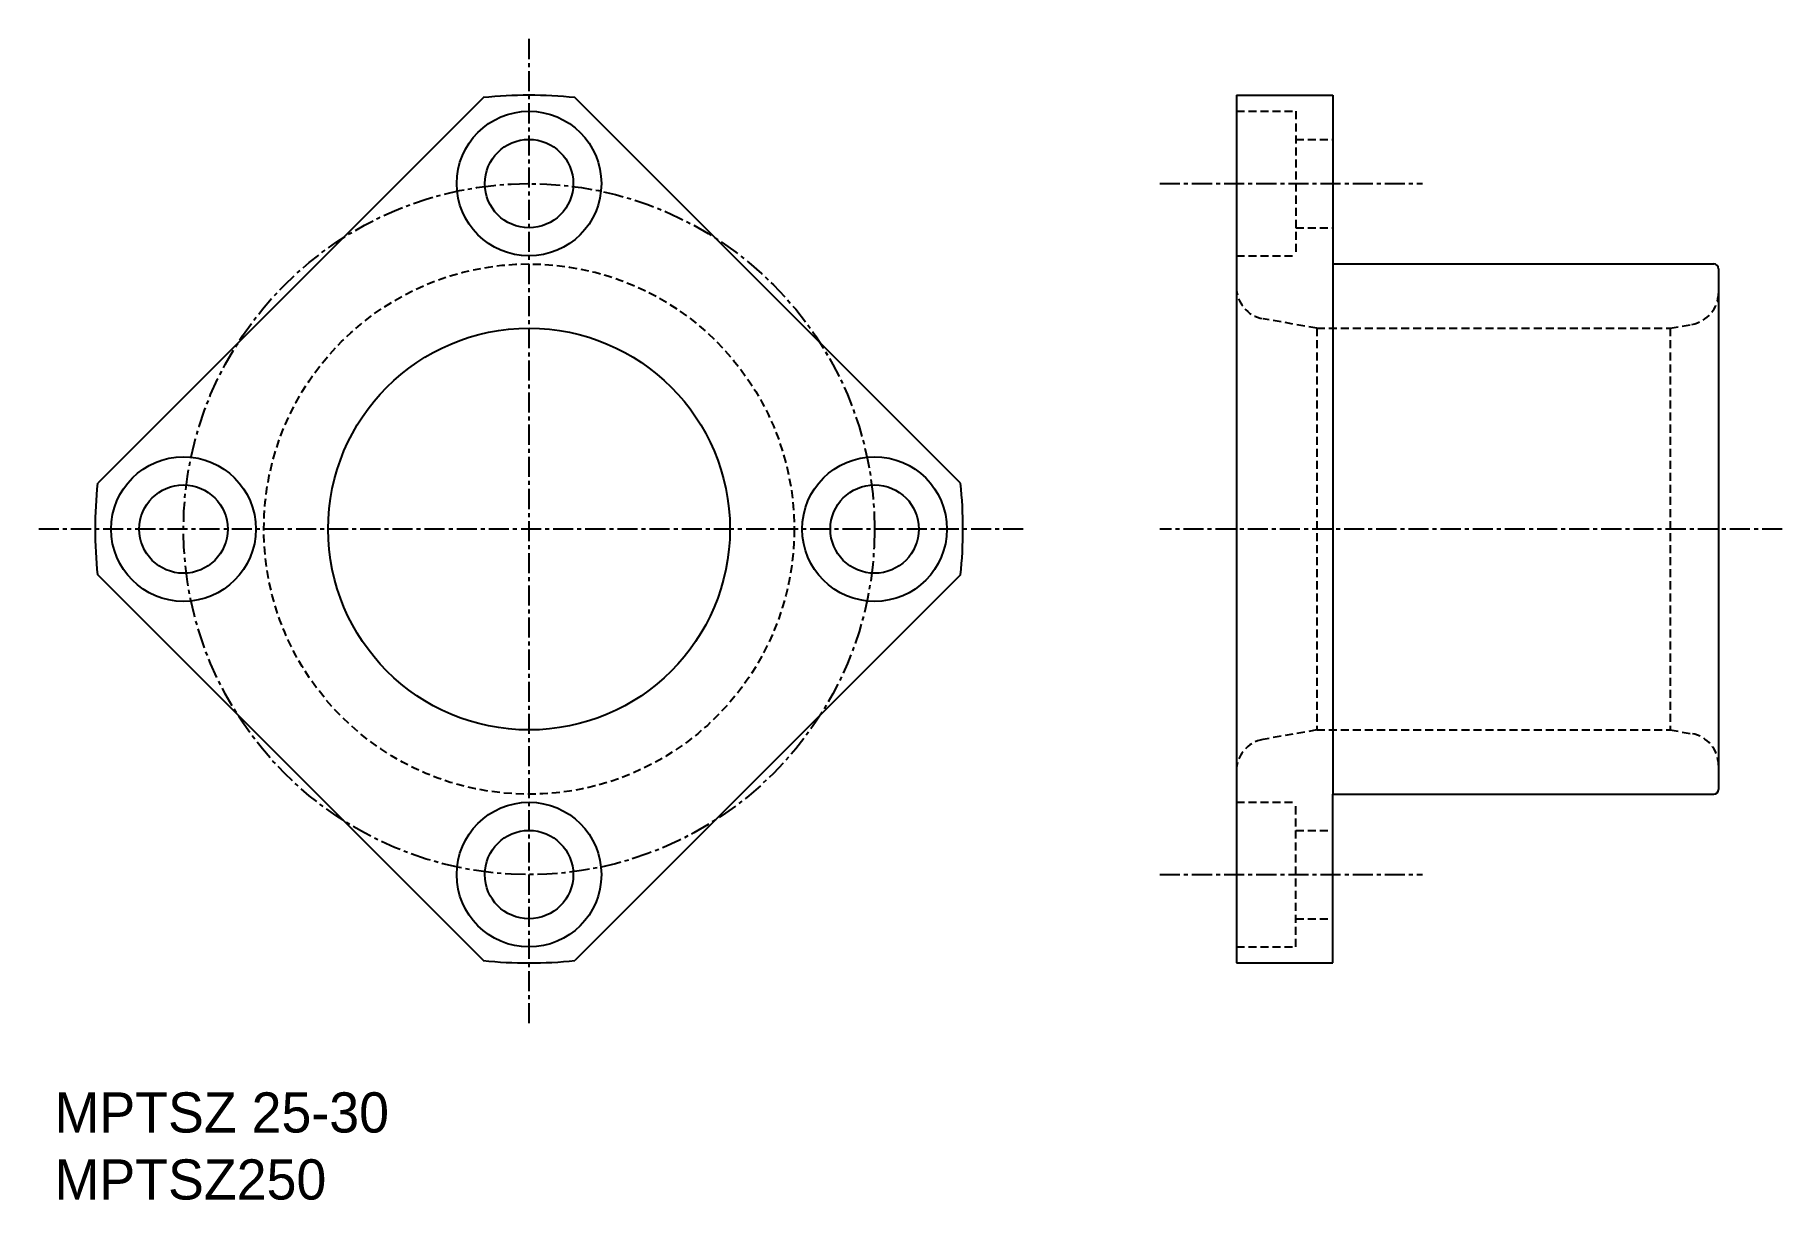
# Model space of a CAD drawing. Extents: x 40 to 148, y 63 to 136.
import ezdxf

# ---------------------------------------------------------------- set-up
doc = ezdxf.new("R2010")
doc.units = 0
doc.linetypes.add('CENTER', pattern=[2, 1.25, -0.25, 0.25, -0.25])
doc.linetypes.add('DASHED', pattern=[0.75, 0.5, -0.25])
doc.layers.get('0').update_dxf_attribs({"linetype": 'CONTINUOUS'})
doc.layers.add('CENTER', color=1, linetype='CENTER')

msp = doc.modelspace()

# ---------------------------------------------------------------- linework, layer by layer
at = {"color": 7, "linetype": 'CONTINUOUS'}
for p, q in [((67.69, 131.95), (43.69, 107.95)), ((97.38, 107.95), (73.38, 131.95)), ((114.54, 132.1), (114.54, 78.1)), ((114.54, 132.1), (120.54, 132.1)), ((120.54, 132.1), (120.54, 121.6)), ((120.54, 121.6), (120.54, 88.6)), ((120.54, 121.6), (144.24, 121.6)), ((144.54, 121.3), (144.54, 88.9)), ((67.69, 78.25), (43.69, 102.25)), ((97.38, 102.25), (73.38, 78.25)), ((120.54, 88.6), (144.24, 88.6)), ((120.54, 78.1), (120.54, 88.6)), ((114.54, 78.1), (120.54, 78.1))]:
    msp.add_line(p, q, dxfattribs=at)
at = {"color": 3, "linetype": 'DASHED'}
for p, q in [((114.54, 131.1), (118.24, 131.1)), ((118.24, 131.1), (118.24, 122.1)), ((118.24, 129.35), (120.54, 129.35)), ((118.24, 123.85), (120.54, 123.85)), ((114.54, 122.1), (118.24, 122.1)), ((119.54, 117.6), (116.2, 118.19)), ((119.54, 117.6), (119.54, 92.6)), ((119.54, 117.6), (141.54, 117.6)), ((141.54, 117.6), (142.89, 117.84)), ((141.54, 117.6), (141.54, 92.6)), ((119.54, 92.6), (116.2, 92.01)), ((119.54, 92.6), (141.54, 92.6)), ((141.54, 92.6), (142.89, 92.37)), ((114.54, 88.1), (118.24, 88.1)), ((118.24, 79.1), (118.24, 88.1)), ((118.24, 86.35), (120.54, 86.35)), ((118.24, 80.85), (120.54, 80.85)), ((114.54, 79.1), (118.24, 79.1))]:
    msp.add_line(p, q, dxfattribs=at)
at = {"color": 7, "linetype": 'CONTINUOUS'}
for centre, radius in [((70.53, 126.6), 4.5), ((70.53, 126.6), 2.75), ((70.53, 105.1), 12.5), ((49.03, 105.1), 4.5), ((92.03, 105.1), 4.5), ((49.03, 105.1), 2.75), ((92.03, 105.1), 2.75), ((70.53, 83.6), 4.5), ((70.53, 83.6), 2.75)]:
    msp.add_circle(centre, radius, dxfattribs=at)
at = {"color": 3, "linetype": 'DASHED'}
msp.add_circle((70.53, 105.1), 16.5, dxfattribs=at)
at = {"color": 7, "linetype": 'CONTINUOUS'}
for centre, radius, start, end in [((70.53, 105.1), 27, 83.9424, 96.0576), ((144.24, 121.3), 0.3, 0, 90), ((70.53, 105.1), 27, 173.9424, 186.0576), ((70.53, 105.1), 27, 353.9424, 6.0576), ((144.24, 88.9), 0.3, 270, 0), ((70.53, 105.1), 27, 263.9424, 276.0576)]:
    msp.add_arc(centre, radius, start, end, dxfattribs=at)
at = {"color": 3, "linetype": 'DASHED'}
for centre, start, end in [((116.54, 120.16), 180, 260), ((142.54, 119.81), 280, 0), ((116.54, 90.04), 100, 180), ((142.54, 90.4), 0, 80)]:
    msp.add_arc(centre, 2, start, end, dxfattribs=at)
at = {"layer": 'CENTER', "color": 1, "linetype": 'CENTER'}
for p, q in [((70.53, 74.35), (70.53, 135.85)), ((70.53, 74.35), (70.53, 135.85)), ((109.78, 126.6), (126.13, 126.6)), ((101.28, 105.1), (39.79, 105.1)), ((148.5, 105.1), (109.78, 105.1)), ((109.78, 83.6), (126.13, 83.6))]:
    msp.add_line(p, q, dxfattribs=at)
msp.add_circle((70.53, 105.1), 21.5, dxfattribs=at)

# ---------------------------------------------------------------- texts
at = {"color": 7, "linetype": 'CONTINUOUS'}
for s, p in [('MPTSZ 25-30', (41.01, 67.55)), ('MPTSZ250', (41.01, 63.38))]:
    msp.add_text(s, height=2.5, dxfattribs=at).set_placement(p)

doc.saveas('drawing.dxf')
